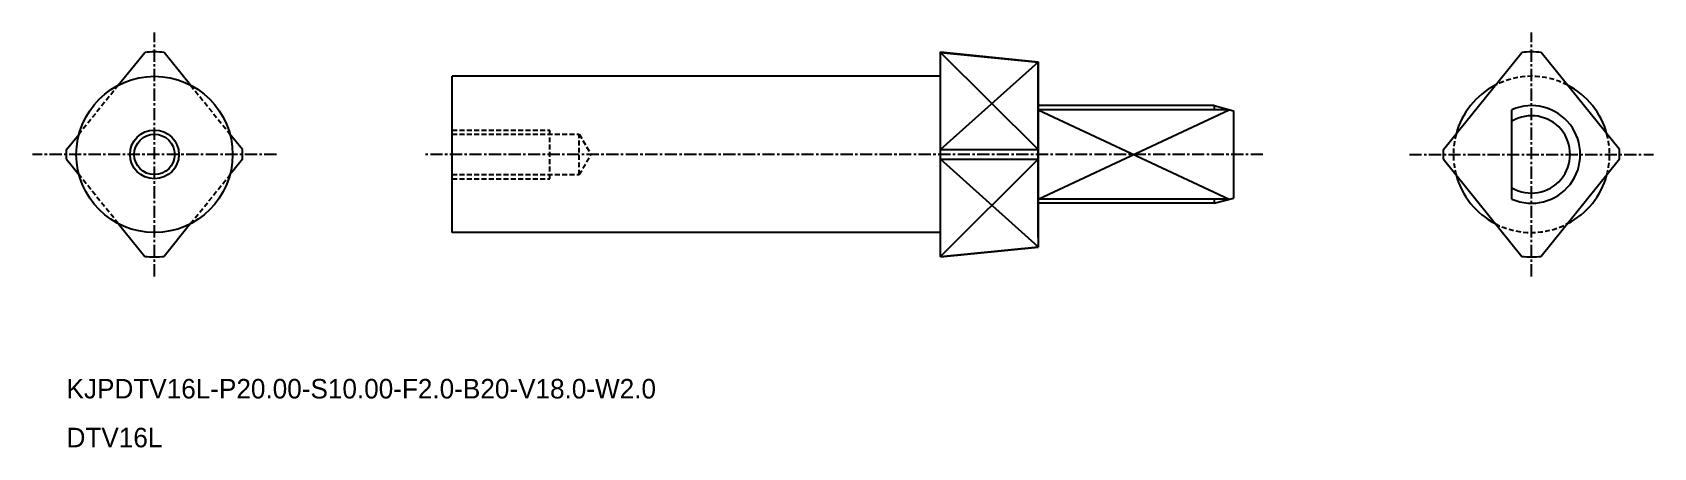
# Model space of a CAD drawing. Extents: x -2041 to -1875, y -954 to -912.
import ezdxf

# ---------------------------------------------------------------- set-up
doc = ezdxf.new("R2010")
doc.units = 0
doc.linetypes.add('CENTER', pattern=[2, 1.25, -0.25, 0.25, -0.25])
doc.linetypes.add('DASHED', pattern=[0.75, 0.5, -0.25])
doc.layers.get('0').update_dxf_attribs({"linetype": 'CONTINUOUS'})
doc.layers.add('CENTER', color=1, linetype='CENTER')

msp = doc.modelspace()

# ---------------------------------------------------------------- linework, layer by layer
at = {"color": 7, "linetype": 'CONTINUOUS'}
for p, q in [((-2032.66, -917.05), (-2029.96, -913.69)), ((-2025.26, -917.05), (-2027.96, -913.69)), ((-1948.46, -934.64), (-1948.46, -913.64)), ((-1948.46, -913.64), (-1938.46, -914.64)), ((-1948.46, -913.69), (-1938.46, -914.69)), ((-1938.46, -914.64), (-1938.46, -933.64)), ((-1938.46, -932.64), (-1938.46, -914.64)), ((-1896.96, -923.64), (-1888.96, -913.69)), ((-1878.96, -923.64), (-1886.96, -913.69)), ((-1948.46, -916.14), (-1998.46, -916.14)), ((-1998.46, -932.14), (-1998.46, -916.14)), ((-1920.46, -919.14), (-1938.46, -919.14)), ((-1918.9, -919.56), (-1938.46, -919.56)), ((-1920.46, -919.14), (-1920.46, -919.56)), ((-1920.46, -919.14), (-1918.46, -919.68)), ((-1889.96, -928.72), (-1889.96, -919.56)), ((-1918.46, -919.68), (-1918.46, -928.61)), ((-2037.96, -923.64), (-2036.68, -922.05)), ((-2019.96, -923.64), (-2021.23, -922.05)), ((-2037.96, -924.64), (-2037.96, -923.64)), ((-2019.96, -924.64), (-2019.96, -923.64)), ((-1948.46, -923.64), (-1938.46, -923.64)), ((-1896.96, -924.64), (-1896.96, -923.64)), ((-1878.96, -924.64), (-1878.96, -923.64)), ((-2037.96, -924.64), (-2036.68, -926.23)), ((-2019.96, -924.64), (-2021.23, -926.23)), ((-1948.46, -924.64), (-1938.46, -924.64)), ((-1896.96, -924.64), (-1888.96, -934.59)), ((-1878.96, -924.64), (-1886.96, -934.59)), ((-1918.9, -928.72), (-1938.46, -928.72)), ((-1920.46, -929.14), (-1938.46, -929.14)), ((-1920.46, -929.14), (-1918.46, -928.61)), ((-1920.46, -928.72), (-1920.46, -929.14)), ((-2032.66, -931.23), (-2029.96, -934.59)), ((-2025.26, -931.23), (-2027.96, -934.59)), ((-1948.46, -932.14), (-1998.46, -932.14)), ((-1948.46, -934.59), (-1938.46, -933.59)), ((-1948.46, -934.64), (-1938.46, -933.64))]:
    msp.add_line(p, q, dxfattribs=at)
at = {"color": 3, "linetype": 'CONTINUOUS'}
for p, q in [((-1948.46, -913.69), (-1938.46, -923.64)), ((-1938.46, -914.69), (-1948.46, -923.64)), ((-1938.46, -928.72), (-1918.9, -919.56)), ((-1938.46, -919.56), (-1918.9, -928.72)), ((-1938.46, -933.59), (-1948.46, -924.64)), ((-1948.46, -934.59), (-1938.46, -924.64))]:
    msp.add_line(p, q, dxfattribs=at)
at = {"color": 3, "linetype": 'DASHED'}
for p, q in [((-2032.66, -917.05), (-2036.68, -922.05)), ((-2025.26, -917.05), (-2021.23, -922.05)), ((-1998.46, -921.64), (-1988.46, -921.64)), ((-1998.46, -922.08), (-1985.46, -922.08)), ((-1988.46, -926.64), (-1988.46, -921.64)), ((-1985.46, -922.08), (-1984.26, -924.14)), ((-1985.46, -926.21), (-1985.46, -922.08)), ((-1985.46, -926.21), (-1984.26, -924.14)), ((-2032.66, -931.23), (-2036.68, -926.23)), ((-2025.26, -931.23), (-2021.23, -926.23)), ((-1998.46, -926.21), (-1985.46, -926.21)), ((-1998.46, -926.64), (-1988.46, -926.64))]:
    msp.add_line(p, q, dxfattribs=at)
at = {"color": 7, "linetype": 'CONTINUOUS'}
for radius in [8, 2.07]:
    msp.add_circle((-2028.96, -924.14), radius, dxfattribs=at)
at = {"color": 3, "linetype": 'CONTINUOUS'}
msp.add_circle((-2028.96, -924.14), 2.5, dxfattribs=at)
at = {"color": 7, "linetype": 'CONTINUOUS'}
for centre, radius, start, end in [((-2028.96, -924.14), 10.5, 84.535, 95.465), ((-1887.96, -924.14), 10.5, 84.535, 95.465), ((-1887.96, -924.14), 8, 117.5533, 164.8595), ((-1887.96, -924.14), 8, 15.1405, 62.4467), ((-1887.96, -924.14), 5, 246.4218, 113.5782), ((-1887.96, -924.14), 3.96, 239.7, 120.3), ((-1887.96, -924.14), 8, 195.1405, 242.4467), ((-1887.96, -924.14), 8, 297.5533, 344.8595), ((-2028.96, -924.14), 10.5, 264.535, 275.465), ((-1887.96, -924.14), 10.5, 264.535, 275.465)]:
    msp.add_arc(centre, radius, start, end, dxfattribs=at)
at = {"color": 3, "linetype": 'DASHED'}
for start, end in [(62.4467, 117.5533), (164.8595, 195.1405), (344.8595, 15.1405), (242.4467, 297.5533)]:
    msp.add_arc((-1887.96, -924.14), 8, start, end, dxfattribs=at)
at = {"layer": 'CENTER', "color": 1, "linetype": 'CENTER'}
for p, q in [((-2028.96, -936.64), (-2028.96, -911.64)), ((-1887.96, -936.64), (-1887.96, -911.64)), ((-2016.46, -924.14), (-2041.46, -924.14)), ((-2016.46, -924.14), (-2041.46, -924.14)), ((-1915.46, -924.14), (-2001.46, -924.14)), ((-1900.46, -924.14), (-1875.46, -924.14))]:
    msp.add_line(p, q, dxfattribs=at)

# ---------------------------------------------------------------- texts
at = {"color": 7, "linetype": 'CONTINUOUS'}
for s, p in [('KJPDTV16L-P20.00-S10.00-F2.0-B20-V18.0-W2.0', (-2037.96, -949.14)), ('DTV16L', (-2037.96, -954.14))]:
    msp.add_text(s, height=2, dxfattribs=at).set_placement(p)

doc.saveas('drawing.dxf')
